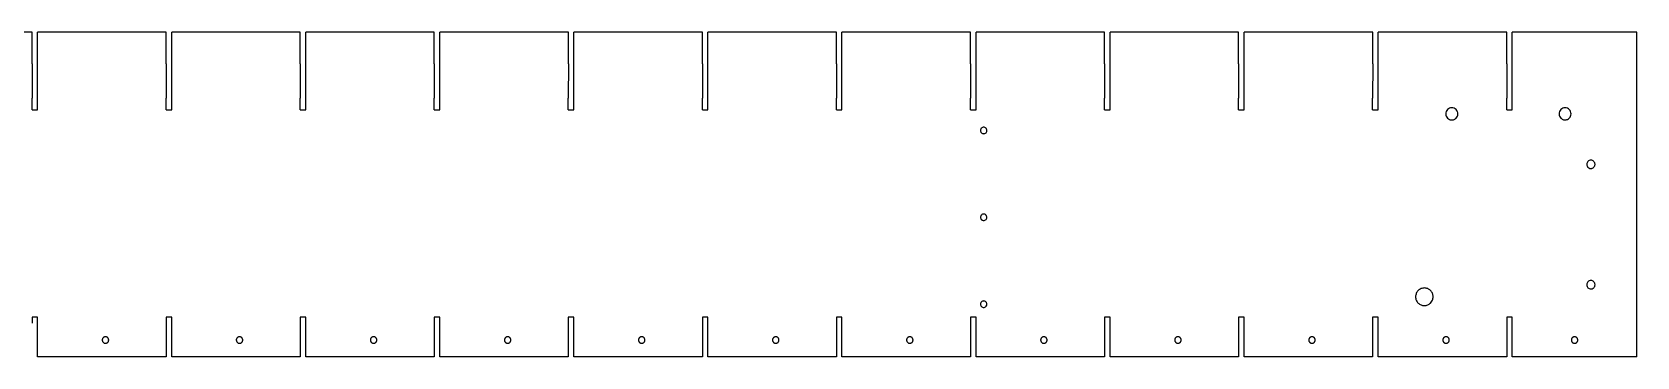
# Model space of a CAD drawing. Header units: millimetres. Extents: x -1730 to 0, y -18 to 157.
# Drawn here: x -867 to 0, y -18 to 157 of the extents above; entities that cross this region are included whole.
import ezdxf

# ---------------------------------------------------------------- set-up
doc = ezdxf.new("R2010")
doc.units = ezdxf.units.MM

msp = doc.modelspace()

# ---------------------------------------------------------------- linework, layer by layer
at = {"color": 7, "linetype": 'Continuous', "lineweight": 25}
for p, q in [((-866.7, 156.88), (-936.13, 156.88)), ((-866.7, 139.68), (-866.7, 156.88)), ((-794.3, 156.88), (-863.73, 156.88)), ((-863.73, 137.64), (-863.73, 156.88)), ((-794.3, 139.68), (-794.3, 156.88)), ((-721.9, 156.88), (-791.33, 156.88)), ((-791.33, 137.64), (-791.33, 156.88)), ((-721.9, 139.68), (-721.9, 156.88)), ((-649.5, 156.88), (-718.93, 156.88)), ((-718.93, 137.64), (-718.93, 156.88)), ((-649.5, 139.68), (-649.5, 156.88)), ((-577.1, 156.88), (-646.53, 156.88)), ((-646.53, 137.64), (-646.53, 156.88)), ((-577.1, 139.68), (-577.1, 156.88)), ((-504.7, 156.88), (-574.13, 156.88)), ((-574.13, 137.64), (-574.13, 156.88)), ((-504.7, 139.68), (-504.7, 156.88)), ((-432.3, 156.88), (-501.73, 156.88)), ((-501.73, 137.64), (-501.73, 156.88)), ((-432.3, 139.68), (-432.3, 156.88)), ((-359.9, 156.88), (-429.33, 156.88)), ((-429.33, 137.64), (-429.33, 156.88)), ((-359.9, 139.68), (-359.9, 156.88)), ((-287.5, 156.88), (-356.93, 156.88)), ((-356.93, 137.64), (-356.93, 156.88)), ((-287.5, 139.68), (-287.5, 156.88)), ((-215.1, 156.88), (-284.53, 156.88)), ((-284.53, 137.64), (-284.53, 156.88)), ((-215.1, 139.68), (-215.1, 156.88)), ((-142.7, 156.88), (-212.13, 156.88)), ((-212.13, 137.64), (-212.13, 156.88)), ((-142.7, 139.68), (-142.7, 156.88)), ((-70.3, 156.88), (-139.73, 156.88)), ((-139.73, 137.64), (-139.73, 156.88)), ((-70.3, 139.68), (-70.3, 156.88)), ((0, 156.88), (-67.33, 156.88)), ((-67.33, 137.64), (-67.33, 156.88)), ((0, -18.44), (0, 156.88)), ((-866.7, 139.68), (-866.71, 121.24)), ((-794.3, 139.68), (-794.31, 121.24)), ((-721.9, 139.68), (-721.91, 121.24)), ((-649.5, 139.68), (-649.51, 121.24)), ((-577.1, 139.68), (-577.11, 121.24)), ((-504.7, 139.68), (-504.71, 121.24)), ((-432.3, 139.68), (-432.31, 121.24)), ((-359.9, 139.68), (-359.91, 121.24)), ((-287.5, 139.68), (-287.51, 121.24)), ((-215.1, 139.68), (-215.11, 121.24)), ((-142.7, 139.68), (-142.71, 121.24)), ((-70.3, 139.68), (-70.31, 121.24)), ((-863.73, 119.2), (-863.73, 137.64)), ((-791.33, 119.2), (-791.33, 137.64)), ((-718.92, 119.2), (-718.93, 137.64)), ((-646.52, 119.2), (-646.53, 137.64)), ((-574.12, 119.2), (-574.13, 137.64)), ((-501.72, 119.2), (-501.73, 137.64)), ((-429.32, 119.2), (-429.33, 137.64)), ((-356.92, 119.2), (-356.93, 137.64)), ((-284.52, 119.2), (-284.53, 137.64)), ((-212.12, 119.2), (-212.13, 137.64)), ((-139.72, 119.2), (-139.73, 137.64)), ((-67.32, 119.2), (-67.33, 137.64)), ((-866.71, 115), (-866.71, 121.24)), ((-866.71, 115), (-863.73, 115)), ((-863.73, 115), (-863.73, 119.2)), ((-794.31, 115), (-794.31, 121.24)), ((-794.31, 115), (-791.33, 115)), ((-791.33, 115), (-791.33, 119.2)), ((-721.91, 115), (-721.91, 121.24)), ((-721.91, 115), (-718.92, 115)), ((-718.92, 115), (-718.92, 119.2)), ((-649.51, 115), (-649.51, 121.24)), ((-649.51, 115), (-646.52, 115)), ((-646.52, 115), (-646.52, 119.2)), ((-577.11, 115), (-577.11, 121.24)), ((-577.11, 115), (-574.12, 115)), ((-574.12, 115), (-574.12, 119.2)), ((-504.71, 115), (-504.71, 121.24)), ((-504.71, 115), (-501.72, 115)), ((-501.72, 115), (-501.72, 119.2)), ((-432.31, 115), (-432.31, 121.24)), ((-432.31, 115), (-429.32, 115)), ((-429.32, 115), (-429.32, 119.2)), ((-359.91, 115), (-359.91, 121.24)), ((-359.91, 115), (-356.92, 115)), ((-356.92, 115), (-356.92, 119.2)), ((-287.51, 115), (-287.51, 121.24)), ((-287.51, 115), (-284.52, 115)), ((-284.52, 115), (-284.52, 119.2)), ((-215.11, 115), (-215.11, 121.24)), ((-215.11, 115), (-212.12, 115)), ((-212.12, 115), (-212.12, 119.2)), ((-142.71, 115), (-142.71, 121.24)), ((-142.71, 115), (-139.72, 115)), ((-139.72, 115), (-139.72, 119.2)), ((-70.31, 115), (-70.31, 121.24)), ((-70.31, 115), (-67.32, 115)), ((-67.32, 115), (-67.32, 119.2)), ((-866.71, 3), (-866.71, -0.24)), ((-863.73, 3), (-866.71, 3)), ((-863.72, -0.24), (-863.73, 3)), ((-794.31, 3), (-794.31, -0.24)), ((-791.33, 3), (-794.31, 3)), ((-791.32, -0.24), (-791.33, 3)), ((-721.91, 3), (-721.91, -0.24)), ((-718.92, 3), (-721.91, 3)), ((-718.92, -0.24), (-718.92, 3)), ((-649.51, 3), (-649.51, -0.24)), ((-646.52, 3), (-649.51, 3)), ((-646.52, -0.24), (-646.52, 3)), ((-577.11, 3), (-577.11, -0.24)), ((-574.12, 3), (-577.11, 3)), ((-574.12, -0.24), (-574.12, 3)), ((-504.71, 3), (-504.71, -0.24)), ((-501.72, 3), (-504.71, 3)), ((-501.72, -0.24), (-501.72, 3)), ((-432.31, 3), (-432.31, -0.24)), ((-429.32, 3), (-432.31, 3)), ((-429.32, -0.24), (-429.32, 3)), ((-359.91, 3), (-359.91, -0.24)), ((-356.92, 3), (-359.91, 3)), ((-356.92, -0.24), (-356.92, 3)), ((-287.51, 3), (-287.51, -0.24)), ((-284.52, 3), (-287.51, 3)), ((-284.52, -0.24), (-284.52, 3)), ((-215.11, 3), (-215.11, -0.24)), ((-212.12, 3), (-215.11, 3)), ((-212.12, -0.24), (-212.12, 3)), ((-142.71, 3), (-142.71, -0.24)), ((-139.72, 3), (-142.71, 3)), ((-139.72, -0.24), (-139.72, 3)), ((-70.31, 3), (-70.31, -0.24)), ((-67.32, 3), (-70.31, 3)), ((-67.32, -0.24), (-67.32, 3)), ((-794.32, -18.44), (-863.72, -18.44)), ((-721.92, -18.44), (-791.32, -18.44)), ((-649.52, -18.44), (-718.92, -18.44)), ((-577.12, -18.44), (-646.52, -18.44)), ((-504.72, -18.44), (-574.12, -18.44)), ((-432.32, -18.44), (-501.72, -18.44)), ((-359.92, -18.44), (-429.32, -18.44)), ((-287.52, -18.44), (-356.92, -18.44)), ((-215.12, -18.44), (-284.52, -18.44)), ((-142.72, -18.44), (-212.12, -18.44)), ((-70.32, -18.44), (-139.72, -18.44)), ((0, -18.44), (-67.32, -18.44))]:
    msp.add_line(p, q, dxfattribs=at)
for points, knots in [([(-98, 110.17), (-98.44, 109.83), (-98.98, 109.6), (-100.09, 109.45), (-100.68, 109.53), (-101.58, 109.9), (-101.95, 110.15), (-102.54, 110.74), (-102.79, 111.11), (-103.11, 111.88), (-103.2, 112.32), (-103.2, 113.16), (-103.12, 113.6), (-102.8, 114.38), (-102.55, 114.74), (-101.96, 115.34), (-101.6, 115.59), (-100.82, 115.91), (-100.39, 116), (-99.55, 116), (-99.12, 115.92), (-98.35, 115.6), (-97.98, 115.35), (-97.39, 114.76), (-97.14, 114.39), (-96.82, 113.61), (-96.73, 113.18), (-96.73, 112.34), (-96.81, 111.91), (-97.13, 111.13), (-97.38, 110.76), (-97.77, 110.36), (-97.89, 110.26), (-98, 110.17)], [0, 0, 0, 0, 0.082254, 0.082794, 0.164515, 0.165594, 0.22694, 0.228025, 0.28953, 0.290613, 0.35227, 0.353348, 0.415146, 0.416218, 0.477711, 0.478781, 0.540173, 0.541248, 0.602595, 0.603681, 0.664993, 0.666089, 0.727439, 0.728541, 0.789998, 0.791099, 0.852658, 0.853753, 0.915348, 0.916436, 0.977998, 0.979085, 1, 1, 1, 1]), ([(-37.87, 109.63), (-38.42, 109.47), (-39.02, 109.46), (-40.14, 109.74), (-40.67, 110.04), (-41.37, 110.75), (-41.61, 111.11), (-41.94, 111.89), (-42.02, 112.32), (-42.02, 113.17), (-41.94, 113.6), (-41.62, 114.38), (-41.38, 114.75), (-40.78, 115.35), (-40.42, 115.59), (-39.64, 115.91), (-39.21, 116), (-38.37, 116), (-37.94, 115.92), (-37.16, 115.59), (-36.8, 115.35), (-36.21, 114.75), (-35.97, 114.39), (-35.64, 113.61), (-35.56, 113.18), (-35.56, 112.33), (-35.64, 111.9), (-35.96, 111.12), (-36.2, 110.75), (-36.8, 110.15), (-37.16, 109.91), (-37.66, 109.7), (-37.76, 109.67), (-37.87, 109.63)], [0, 0, 0, 0, 0.084442, 0.084703, 0.169113, 0.169626, 0.231712, 0.232223, 0.294463, 0.294967, 0.357349, 0.357846, 0.419924, 0.420419, 0.482396, 0.482895, 0.544828, 0.545336, 0.607235, 0.607753, 0.669691, 0.670213, 0.73226, 0.73278, 0.79493, 0.795442, 0.85763, 0.858135, 0.92029, 0.920794, 0.982801, 0.983308, 1, 1, 1, 1]), ([(-351.15, 103.23), (-351.23, 103), (-351.36, 102.78), (-351.7, 102.42), (-351.9, 102.28), (-352.34, 102.1), (-352.57, 102.05), (-353.02, 102.05), (-353.25, 102.1), (-353.67, 102.27), (-353.87, 102.4), (-354.19, 102.73), (-354.32, 102.92), (-354.49, 103.34), (-354.53, 103.57), (-354.53, 104.03), (-354.49, 104.26), (-354.32, 104.68), (-354.19, 104.88), (-353.86, 105.2), (-353.67, 105.33), (-353.25, 105.5), (-353.02, 105.55), (-352.57, 105.55), (-352.34, 105.5), (-351.92, 105.33), (-351.72, 105.2), (-351.4, 104.88), (-351.27, 104.68), (-351.1, 104.26), (-351.05, 104.03), (-351.05, 103.61), (-351.09, 103.41), (-351.15, 103.23)], [0, 0, 0, 0, 0.067265, 0.067292, 0.134386, 0.134447, 0.196769, 0.196838, 0.259127, 0.259204, 0.321533, 0.321614, 0.384053, 0.38413, 0.446673, 0.446743, 0.509324, 0.509385, 0.571936, 0.571993, 0.634397, 0.634458, 0.69671, 0.696779, 0.758998, 0.759075, 0.821384, 0.821465, 0.883934, 0.884012, 0.946635, 0.946705, 1, 1, 1, 1]), ([(-24.34, 83.31), (-24.71, 83.22), (-25.1, 83.23), (-25.84, 83.44), (-26.18, 83.64), (-26.65, 84.11), (-26.82, 84.36), (-27.04, 84.91), (-27.1, 85.2), (-27.1, 85.79), (-27.04, 86.09), (-26.82, 86.63), (-26.65, 86.88), (-26.24, 87.3), (-25.99, 87.47), (-25.45, 87.69), (-25.16, 87.75), (-24.57, 87.75), (-24.28, 87.69), (-23.74, 87.47), (-23.49, 87.3), (-23.08, 86.88), (-22.91, 86.63), (-22.69, 86.09), (-22.63, 85.8), (-22.63, 85.21), (-22.69, 84.91), (-22.91, 84.37), (-23.07, 84.12), (-23.49, 83.7), (-23.74, 83.53), (-24.12, 83.38), (-24.23, 83.34), (-24.34, 83.31)], [0, 0, 0, 0, 0.080407, 0.080652, 0.161042, 0.161527, 0.223625, 0.224107, 0.286359, 0.286833, 0.349229, 0.349696, 0.411787, 0.412252, 0.474242, 0.474711, 0.536658, 0.537136, 0.599048, 0.599535, 0.661487, 0.661978, 0.72404, 0.724528, 0.786693, 0.787174, 0.849376, 0.84985, 0.91202, 0.912492, 0.974514, 0.97499, 1, 1, 1, 1]), ([(-351.09, 56.53), (-351.15, 56.26), (-351.28, 56), (-351.64, 55.56), (-351.87, 55.39), (-352.34, 55.2), (-352.57, 55.15), (-353.02, 55.15), (-353.25, 55.2), (-353.67, 55.37), (-353.87, 55.5), (-354.19, 55.83), (-354.32, 56.02), (-354.49, 56.44), (-354.53, 56.67), (-354.53, 57.13), (-354.49, 57.36), (-354.32, 57.78), (-354.19, 57.98), (-353.86, 58.3), (-353.67, 58.43), (-353.25, 58.6), (-353.02, 58.65), (-352.57, 58.65), (-352.34, 58.6), (-351.92, 58.43), (-351.72, 58.3), (-351.4, 57.98), (-351.27, 57.78), (-351.1, 57.36), (-351.05, 57.13), (-351.05, 56.78), (-351.07, 56.65), (-351.09, 56.53)], [0, 0, 0, 0, 0.076884, 0.076897, 0.153606, 0.153641, 0.216008, 0.216051, 0.278385, 0.278437, 0.340809, 0.340865, 0.403349, 0.403401, 0.465988, 0.466032, 0.528658, 0.528694, 0.591288, 0.591321, 0.653768, 0.653804, 0.7161, 0.716144, 0.778407, 0.778459, 0.840812, 0.840868, 0.903381, 0.903433, 0.966101, 0.966146, 1, 1, 1, 1]), ([(-110.24, 12.7), (-110.46, 11.93), (-110.88, 11.21), (-111.66, 10.42), (-111.9, 10.22), (-112.42, 9.88), (-112.69, 9.73), (-113.26, 9.49), (-113.56, 9.4), (-114.17, 9.28), (-114.48, 9.25), (-115.09, 9.25), (-115.4, 9.28), (-116.01, 9.4), (-116.31, 9.49), (-116.88, 9.73), (-117.15, 9.88), (-117.67, 10.22), (-117.91, 10.42), (-118.34, 10.86), (-118.54, 11.1), (-118.88, 11.62), (-119.03, 11.9), (-119.27, 12.47), (-119.36, 12.77), (-119.48, 13.38), (-119.51, 13.69), (-119.51, 14.31), (-119.48, 14.63), (-119.35, 15.24), (-119.26, 15.54), (-119.03, 16.11), (-118.88, 16.39), (-118.54, 16.9), (-118.34, 17.14), (-117.9, 17.58), (-117.66, 17.78), (-117.14, 18.13), (-116.87, 18.27), (-116.3, 18.51), (-116, 18.6), (-115.4, 18.72), (-115.09, 18.75), (-114.47, 18.75), (-114.16, 18.72), (-113.55, 18.6), (-113.25, 18.51), (-112.68, 18.27), (-112.41, 18.12), (-111.9, 17.77), (-111.66, 17.58), (-111.22, 17.14), (-111.02, 16.89), (-110.68, 16.38), (-110.53, 16.1), (-110.3, 15.53), (-110.21, 15.23), (-110.09, 14.62), (-110.06, 14.31), (-110.06, 13.69), (-110.09, 13.37), (-110.17, 12.94), (-110.2, 12.82), (-110.24, 12.7)], [0, 0, 0, 0, 0.08035, 0.080434, 0.111567, 0.11165, 0.142859, 0.142939, 0.173958, 0.174035, 0.205225, 0.205298, 0.236343, 0.236412, 0.267567, 0.267632, 0.298823, 0.298885, 0.33, 0.330061, 0.361369, 0.361432, 0.392588, 0.392653, 0.423992, 0.424061, 0.455321, 0.455395, 0.486848, 0.486925, 0.518192, 0.518274, 0.549558, 0.549642, 0.580755, 0.58084, 0.612093, 0.612177, 0.643225, 0.643307, 0.674476, 0.674554, 0.705663, 0.705737, 0.736802, 0.736872, 0.768075, 0.768141, 0.799197, 0.799261, 0.830528, 0.830591, 0.861755, 0.861819, 0.893086, 0.893153, 0.924468, 0.924539, 0.955738, 0.955813, 0.987175, 0.987254, 1, 1, 1, 1]), ([(-23.66, 18.6), (-23.96, 18.41), (-24.31, 18.29), (-25.02, 18.23), (-25.39, 18.28), (-25.99, 18.53), (-26.24, 18.7), (-26.65, 19.11), (-26.82, 19.37), (-27.04, 19.91), (-27.1, 20.2), (-27.1, 20.79), (-27.04, 21.09), (-26.82, 21.63), (-26.65, 21.88), (-26.24, 22.3), (-25.99, 22.47), (-25.45, 22.69), (-25.16, 22.75), (-24.57, 22.75), (-24.28, 22.69), (-23.74, 22.47), (-23.49, 22.3), (-23.08, 21.88), (-22.91, 21.63), (-22.69, 21.09), (-22.63, 20.8), (-22.63, 20.21), (-22.68, 19.91), (-22.91, 19.37), (-23.08, 19.12), (-23.4, 18.79), (-23.52, 18.69), (-23.66, 18.6)], [0, 0, 0, 0, 0.075915, 0.07612, 0.151827, 0.15224, 0.21423, 0.214647, 0.276797, 0.277212, 0.339516, 0.339922, 0.40237, 0.402769, 0.464913, 0.465309, 0.527353, 0.527753, 0.589753, 0.590162, 0.652128, 0.652546, 0.714552, 0.714973, 0.777089, 0.777508, 0.839727, 0.840138, 0.902395, 0.902798, 0.965023, 0.965424, 1, 1, 1, 1]), ([(-351.06, 9.86), (-351.09, 9.54), (-351.2, 9.23), (-351.58, 8.71), (-351.84, 8.5), (-352.34, 8.29), (-352.57, 8.25), (-353.02, 8.25), (-353.25, 8.3), (-353.67, 8.47), (-353.87, 8.6), (-354.19, 8.93), (-354.32, 9.12), (-354.49, 9.54), (-354.53, 9.77), (-354.53, 10.23), (-354.49, 10.46), (-354.32, 10.88), (-354.19, 11.08), (-353.86, 11.4), (-353.67, 11.53), (-353.25, 11.7), (-353.02, 11.75), (-352.57, 11.75), (-352.34, 11.7), (-351.92, 11.53), (-351.72, 11.4), (-351.4, 11.08), (-351.27, 10.88), (-351.1, 10.46), (-351.05, 10.23), (-351.05, 9.95), (-351.06, 9.9), (-351.06, 9.86)], [0, 0, 0, 0, 0.087005, 0.087007, 0.173741, 0.173749, 0.236182, 0.236198, 0.298598, 0.298623, 0.361061, 0.36109, 0.423639, 0.423664, 0.486318, 0.486335, 0.549027, 0.549035, 0.611696, 0.611701, 0.674215, 0.674224, 0.736585, 0.736602, 0.798931, 0.798957, 0.861375, 0.861404, 0.923983, 0.924008, 0.986742, 0.98676, 1, 1, 1, 1]), ([(-825.34, -9.36), (-825.34, -9.39), (-825.34, -9.5), (-825.36, -9.68), (-825.42, -9.91), (-825.52, -10.13), (-825.64, -10.33), (-825.78, -10.52), (-825.95, -10.69), (-826.14, -10.83), (-826.35, -10.94), (-826.57, -11.02), (-826.81, -11.08), (-827.04, -11.1), (-827.28, -11.09), (-827.51, -11.04), (-827.74, -10.97), (-827.95, -10.87), (-828.15, -10.74), (-828.32, -10.58), (-828.48, -10.4), (-828.61, -10.2), (-828.71, -9.99), (-828.78, -9.76), (-828.82, -9.53), (-828.83, -9.33), (-828.82, -9.14), (-828.79, -8.95), (-828.72, -8.72), (-828.62, -8.5), (-828.49, -8.3), (-828.34, -8.12), (-828.17, -7.96), (-827.97, -7.83), (-827.76, -7.72), (-827.53, -7.65), (-827.3, -7.6), (-827.07, -7.59), (-826.83, -7.6), (-826.6, -7.65), (-826.38, -7.73), (-826.17, -7.84), (-825.97, -7.98), (-825.8, -8.14), (-825.65, -8.33), (-825.53, -8.53), (-825.43, -8.75), (-825.37, -8.98), (-825.34, -9.18), (-825.33, -9.31), (-825.34, -9.36)], [0, 0, 0, 0, 0.007773, 0.029326, 0.050876, 0.072422, 0.093962, 0.115497, 0.137025, 0.158548, 0.180066, 0.201579, 0.22309, 0.244598, 0.266107, 0.287616, 0.309129, 0.330645, 0.352166, 0.373692, 0.395225, 0.416764, 0.438308, 0.459857, 0.481409, 0.502962, 0.512795, 0.534347, 0.555896, 0.577439, 0.598975, 0.620502, 0.642021, 0.663531, 0.685032, 0.706526, 0.728016, 0.749503, 0.770991, 0.792481, 0.813976, 0.835478, 0.856989, 0.878508, 0.900037, 0.921574, 0.943118, 0.964667, 0.986219, 1, 1, 1, 1]), ([(-752.94, -9.36), (-752.94, -9.39), (-752.94, -9.5), (-752.96, -9.68), (-753.02, -9.91), (-753.12, -10.13), (-753.24, -10.33), (-753.38, -10.52), (-753.55, -10.69), (-753.74, -10.83), (-753.95, -10.94), (-754.17, -11.02), (-754.41, -11.08), (-754.64, -11.1), (-754.88, -11.09), (-755.11, -11.04), (-755.34, -10.97), (-755.55, -10.87), (-755.75, -10.74), (-755.92, -10.58), (-756.08, -10.4), (-756.21, -10.2), (-756.31, -9.99), (-756.38, -9.76), (-756.42, -9.53), (-756.43, -9.33), (-756.42, -9.14), (-756.39, -8.95), (-756.32, -8.72), (-756.22, -8.5), (-756.09, -8.3), (-755.94, -8.12), (-755.77, -7.96), (-755.57, -7.83), (-755.36, -7.72), (-755.13, -7.65), (-754.9, -7.6), (-754.67, -7.59), (-754.43, -7.6), (-754.2, -7.65), (-753.98, -7.73), (-753.77, -7.84), (-753.57, -7.98), (-753.4, -8.14), (-753.25, -8.33), (-753.13, -8.53), (-753.03, -8.75), (-752.97, -8.98), (-752.94, -9.18), (-752.93, -9.31), (-752.94, -9.36)], [0, 0, 0, 0, 0.007604, 0.029157, 0.050707, 0.072253, 0.093793, 0.115328, 0.136857, 0.158379, 0.179897, 0.201411, 0.222921, 0.24443, 0.265938, 0.287448, 0.30896, 0.330476, 0.351997, 0.373524, 0.395056, 0.416595, 0.438139, 0.459688, 0.48124, 0.502794, 0.512626, 0.534178, 0.555727, 0.57727, 0.598806, 0.620334, 0.641852, 0.663362, 0.684863, 0.706358, 0.727847, 0.749334, 0.770822, 0.792312, 0.813807, 0.835309, 0.85682, 0.87834, 0.899868, 0.921405, 0.942949, 0.964498, 0.986051, 1, 1, 1, 1]), ([(-680.54, -9.37), (-680.54, -9.39), (-680.54, -9.5), (-680.56, -9.68), (-680.62, -9.91), (-680.72, -10.13), (-680.84, -10.33), (-680.98, -10.52), (-681.15, -10.69), (-681.34, -10.83), (-681.55, -10.94), (-681.77, -11.02), (-682.01, -11.08), (-682.24, -11.1), (-682.48, -11.09), (-682.71, -11.04), (-682.94, -10.97), (-683.15, -10.87), (-683.35, -10.74), (-683.52, -10.58), (-683.68, -10.4), (-683.81, -10.2), (-683.91, -9.99), (-683.98, -9.76), (-684.02, -9.53), (-684.03, -9.33), (-684.02, -9.14), (-683.99, -8.95), (-683.92, -8.72), (-683.82, -8.5), (-683.69, -8.3), (-683.54, -8.12), (-683.37, -7.96), (-683.17, -7.83), (-682.96, -7.72), (-682.73, -7.65), (-682.5, -7.6), (-682.27, -7.59), (-682.03, -7.6), (-681.8, -7.65), (-681.58, -7.73), (-681.37, -7.84), (-681.17, -7.98), (-681, -8.14), (-680.85, -8.33), (-680.73, -8.53), (-680.63, -8.75), (-680.57, -8.98), (-680.54, -9.18), (-680.53, -9.31), (-680.54, -9.37)], [0, 0, 0, 0, 0.0074, 0.028952, 0.050502, 0.072048, 0.093589, 0.115124, 0.136652, 0.158175, 0.179693, 0.201206, 0.222716, 0.244225, 0.265734, 0.287243, 0.308756, 0.330272, 0.351793, 0.373319, 0.394852, 0.416391, 0.437935, 0.459484, 0.481036, 0.502589, 0.512422, 0.533974, 0.555523, 0.577066, 0.598602, 0.620129, 0.641648, 0.663157, 0.684659, 0.706153, 0.727643, 0.74913, 0.770617, 0.792107, 0.813603, 0.835105, 0.856615, 0.878135, 0.899664, 0.921201, 0.942744, 0.964294, 0.985846, 1, 1, 1, 1]), ([(-608.14, -9.37), (-608.14, -9.39), (-608.14, -9.5), (-608.16, -9.68), (-608.22, -9.91), (-608.32, -10.13), (-608.44, -10.33), (-608.58, -10.52), (-608.75, -10.69), (-608.94, -10.83), (-609.15, -10.94), (-609.37, -11.02), (-609.61, -11.08), (-609.84, -11.1), (-610.08, -11.09), (-610.31, -11.04), (-610.54, -10.97), (-610.75, -10.87), (-610.95, -10.74), (-611.12, -10.58), (-611.28, -10.4), (-611.41, -10.2), (-611.51, -9.99), (-611.58, -9.76), (-611.62, -9.53), (-611.63, -9.33), (-611.62, -9.14), (-611.59, -8.95), (-611.52, -8.72), (-611.42, -8.5), (-611.29, -8.3), (-611.14, -8.12), (-610.96, -7.96), (-610.77, -7.83), (-610.56, -7.72), (-610.33, -7.65), (-610.1, -7.6), (-609.87, -7.59), (-609.63, -7.6), (-609.4, -7.65), (-609.18, -7.73), (-608.97, -7.84), (-608.77, -7.98), (-608.6, -8.14), (-608.45, -8.33), (-608.33, -8.53), (-608.23, -8.75), (-608.17, -8.98), (-608.14, -9.18), (-608.13, -9.32), (-608.14, -9.37)], [0, 0, 0, 0, 0.007147, 0.028699, 0.050249, 0.071795, 0.093336, 0.114871, 0.136399, 0.157922, 0.17944, 0.200953, 0.222463, 0.243972, 0.265481, 0.28699, 0.308503, 0.330019, 0.35154, 0.373066, 0.394599, 0.416138, 0.437682, 0.45923, 0.480782, 0.502336, 0.512169, 0.533721, 0.55527, 0.576813, 0.598349, 0.619876, 0.641395, 0.662904, 0.684406, 0.7059, 0.72739, 0.748877, 0.770364, 0.791854, 0.81335, 0.834852, 0.856362, 0.877882, 0.899411, 0.920947, 0.942491, 0.964041, 0.985593, 1, 1, 1, 1]), ([(-535.74, -9.37), (-535.74, -9.4), (-535.74, -9.5), (-535.76, -9.68), (-535.82, -9.91), (-535.92, -10.13), (-536.04, -10.33), (-536.18, -10.52), (-536.35, -10.69), (-536.54, -10.83), (-536.75, -10.94), (-536.97, -11.02), (-537.21, -11.08), (-537.44, -11.1), (-537.68, -11.09), (-537.91, -11.04), (-538.14, -10.97), (-538.35, -10.87), (-538.55, -10.74), (-538.72, -10.58), (-538.88, -10.4), (-539.01, -10.2), (-539.11, -9.99), (-539.18, -9.76), (-539.22, -9.53), (-539.23, -9.33), (-539.22, -9.14), (-539.19, -8.95), (-539.12, -8.72), (-539.02, -8.5), (-538.89, -8.3), (-538.74, -8.12), (-538.56, -7.96), (-538.37, -7.83), (-538.16, -7.72), (-537.93, -7.65), (-537.7, -7.6), (-537.47, -7.59), (-537.23, -7.6), (-537, -7.65), (-536.78, -7.73), (-536.57, -7.84), (-536.37, -7.98), (-536.2, -8.14), (-536.05, -8.33), (-535.93, -8.53), (-535.83, -8.75), (-535.77, -8.98), (-535.74, -9.19), (-535.73, -9.32), (-535.74, -9.37)], [0, 0, 0, 0, 0.006825, 0.028378, 0.049928, 0.071474, 0.093015, 0.114549, 0.136078, 0.157601, 0.179118, 0.200632, 0.222142, 0.243651, 0.265159, 0.286669, 0.308181, 0.329697, 0.351218, 0.372745, 0.394278, 0.415816, 0.437361, 0.458909, 0.480461, 0.502015, 0.511848, 0.5334, 0.554948, 0.576492, 0.598028, 0.619555, 0.641074, 0.662583, 0.684084, 0.705579, 0.727069, 0.748556, 0.770043, 0.791533, 0.813028, 0.834531, 0.856041, 0.877561, 0.899089, 0.920626, 0.94217, 0.963719, 0.985272, 1, 1, 1, 1]), ([(-463.34, -9.38), (-463.34, -9.4), (-463.34, -9.5), (-463.36, -9.68), (-463.42, -9.91), (-463.52, -10.13), (-463.64, -10.33), (-463.78, -10.52), (-463.95, -10.69), (-464.14, -10.83), (-464.35, -10.94), (-464.57, -11.02), (-464.8, -11.08), (-465.04, -11.1), (-465.28, -11.09), (-465.51, -11.04), (-465.74, -10.97), (-465.95, -10.87), (-466.15, -10.74), (-466.32, -10.58), (-466.48, -10.4), (-466.61, -10.2), (-466.71, -9.99), (-466.78, -9.76), (-466.82, -9.53), (-466.83, -9.33), (-466.82, -9.14), (-466.79, -8.95), (-466.72, -8.72), (-466.62, -8.5), (-466.49, -8.3), (-466.34, -8.12), (-466.16, -7.96), (-465.97, -7.83), (-465.76, -7.72), (-465.53, -7.65), (-465.3, -7.6), (-465.07, -7.59), (-464.83, -7.6), (-464.6, -7.65), (-464.38, -7.73), (-464.17, -7.84), (-463.97, -7.98), (-463.8, -8.14), (-463.65, -8.33), (-463.53, -8.53), (-463.43, -8.75), (-463.37, -8.98), (-463.34, -9.19), (-463.33, -9.32), (-463.34, -9.38)], [0, 0, 0, 0, 0.006404, 0.027957, 0.049507, 0.071053, 0.092594, 0.114128, 0.135657, 0.15718, 0.178697, 0.200211, 0.221721, 0.24323, 0.264738, 0.286248, 0.30776, 0.329276, 0.350797, 0.372324, 0.393857, 0.415395, 0.436939, 0.458488, 0.48004, 0.501594, 0.511427, 0.532979, 0.554527, 0.57607, 0.597606, 0.619134, 0.640652, 0.662162, 0.683663, 0.705158, 0.726647, 0.748135, 0.769622, 0.791112, 0.812607, 0.83411, 0.85562, 0.87714, 0.898668, 0.920205, 0.941749, 0.963298, 0.984851, 1, 1, 1, 1]), ([(-390.94, -9.38), (-390.94, -9.4), (-390.94, -9.5), (-390.96, -9.68), (-391.02, -9.91), (-391.12, -10.13), (-391.24, -10.33), (-391.38, -10.52), (-391.55, -10.69), (-391.74, -10.83), (-391.95, -10.94), (-392.17, -11.02), (-392.4, -11.08), (-392.64, -11.1), (-392.88, -11.09), (-393.11, -11.04), (-393.34, -10.97), (-393.55, -10.87), (-393.75, -10.74), (-393.92, -10.58), (-394.08, -10.4), (-394.21, -10.2), (-394.31, -9.99), (-394.38, -9.76), (-394.42, -9.53), (-394.43, -9.33), (-394.42, -9.14), (-394.39, -8.95), (-394.32, -8.72), (-394.22, -8.5), (-394.09, -8.3), (-393.94, -8.12), (-393.76, -7.96), (-393.57, -7.83), (-393.36, -7.72), (-393.13, -7.65), (-392.9, -7.6), (-392.67, -7.59), (-392.43, -7.6), (-392.2, -7.65), (-391.98, -7.73), (-391.77, -7.84), (-391.57, -7.98), (-391.4, -8.14), (-391.25, -8.33), (-391.13, -8.53), (-391.03, -8.75), (-390.97, -8.98), (-390.94, -9.19), (-390.93, -9.33), (-390.94, -9.38)], [0, 0, 0, 0, 0.005828, 0.027381, 0.048931, 0.070477, 0.092017, 0.113552, 0.135081, 0.156603, 0.178121, 0.199635, 0.221145, 0.242654, 0.264162, 0.285672, 0.307184, 0.3287, 0.350221, 0.371748, 0.39328, 0.414819, 0.436363, 0.457912, 0.479464, 0.501017, 0.51085, 0.532402, 0.553951, 0.575494, 0.59703, 0.618558, 0.640076, 0.661586, 0.683087, 0.704582, 0.726071, 0.747558, 0.769046, 0.790536, 0.812031, 0.833533, 0.855044, 0.876563, 0.898092, 0.919629, 0.941173, 0.962722, 0.984274, 1, 1, 1, 1]), ([(-318.54, -9.39), (-318.54, -9.41), (-318.54, -9.51), (-318.56, -9.68), (-318.62, -9.91), (-318.72, -10.13), (-318.84, -10.33), (-318.98, -10.52), (-319.15, -10.69), (-319.34, -10.83), (-319.55, -10.94), (-319.77, -11.02), (-320, -11.08), (-320.24, -11.1), (-320.48, -11.09), (-320.71, -11.04), (-320.94, -10.97), (-321.15, -10.87), (-321.35, -10.74), (-321.52, -10.58), (-321.68, -10.4), (-321.81, -10.2), (-321.91, -9.99), (-321.98, -9.76), (-322.02, -9.53), (-322.03, -9.33), (-322.02, -9.14), (-321.99, -8.95), (-321.92, -8.72), (-321.82, -8.5), (-321.69, -8.3), (-321.54, -8.12), (-321.36, -7.96), (-321.17, -7.83), (-320.96, -7.72), (-320.73, -7.65), (-320.5, -7.6), (-320.27, -7.59), (-320.03, -7.6), (-319.8, -7.65), (-319.58, -7.73), (-319.37, -7.84), (-319.17, -7.98), (-319, -8.14), (-318.85, -8.33), (-318.73, -8.53), (-318.63, -8.75), (-318.57, -8.98), (-318.54, -9.19), (-318.53, -9.33), (-318.54, -9.39)], [0, 0, 0, 0, 0.004992, 0.026544, 0.048094, 0.06964, 0.091181, 0.112716, 0.134244, 0.155767, 0.177285, 0.198798, 0.220308, 0.241817, 0.263326, 0.284835, 0.306348, 0.327864, 0.349385, 0.370911, 0.392444, 0.413983, 0.435527, 0.457075, 0.478627, 0.500181, 0.510014, 0.531566, 0.553115, 0.574658, 0.596194, 0.617721, 0.63924, 0.660749, 0.682251, 0.703745, 0.725235, 0.746722, 0.768209, 0.789699, 0.811195, 0.832697, 0.854207, 0.875727, 0.897256, 0.918792, 0.940336, 0.961886, 0.983438, 1, 1, 1, 1]), ([(-246.14, -9.41), (-246.14, -9.42), (-246.14, -9.51), (-246.16, -9.68), (-246.22, -9.91), (-246.32, -10.13), (-246.44, -10.33), (-246.58, -10.52), (-246.75, -10.69), (-246.94, -10.83), (-247.15, -10.94), (-247.37, -11.02), (-247.6, -11.08), (-247.84, -11.1), (-248.08, -11.09), (-248.31, -11.04), (-248.54, -10.97), (-248.75, -10.87), (-248.95, -10.74), (-249.12, -10.58), (-249.28, -10.4), (-249.41, -10.2), (-249.51, -9.99), (-249.58, -9.76), (-249.62, -9.53), (-249.63, -9.33), (-249.62, -9.14), (-249.59, -8.95), (-249.52, -8.72), (-249.42, -8.5), (-249.29, -8.3), (-249.14, -8.12), (-248.96, -7.96), (-248.77, -7.83), (-248.56, -7.72), (-248.33, -7.65), (-248.1, -7.6), (-247.87, -7.59), (-247.63, -7.6), (-247.4, -7.65), (-247.18, -7.73), (-246.97, -7.84), (-246.77, -7.98), (-246.6, -8.14), (-246.45, -8.33), (-246.33, -8.53), (-246.23, -8.75), (-246.17, -8.98), (-246.14, -9.2), (-246.13, -9.34), (-246.14, -9.41)], [0, 0, 0, 0, 0.003667, 0.02522, 0.04677, 0.068316, 0.089857, 0.111391, 0.13292, 0.154443, 0.17596, 0.197474, 0.218984, 0.240493, 0.262001, 0.283511, 0.305023, 0.326539, 0.34806, 0.369587, 0.39112, 0.412658, 0.434202, 0.455751, 0.477303, 0.498857, 0.50869, 0.530242, 0.55179, 0.573334, 0.59487, 0.616397, 0.637916, 0.659425, 0.680926, 0.702421, 0.723911, 0.745398, 0.766885, 0.788375, 0.80987, 0.831373, 0.852883, 0.874403, 0.895931, 0.917468, 0.939012, 0.960561, 0.982114, 1, 1, 1, 1]), ([(-173.74, -9.43), (-173.74, -9.44), (-173.74, -9.52), (-173.76, -9.68), (-173.82, -9.91), (-173.92, -10.13), (-174.04, -10.33), (-174.18, -10.52), (-174.35, -10.69), (-174.54, -10.83), (-174.75, -10.94), (-174.97, -11.02), (-175.2, -11.08), (-175.44, -11.1), (-175.68, -11.09), (-175.91, -11.04), (-176.13, -10.97), (-176.35, -10.87), (-176.55, -10.74), (-176.72, -10.58), (-176.88, -10.4), (-177.01, -10.2), (-177.11, -9.99), (-177.18, -9.76), (-177.22, -9.53), (-177.23, -9.33), (-177.22, -9.14), (-177.19, -8.95), (-177.12, -8.72), (-177.02, -8.5), (-176.89, -8.3), (-176.74, -8.12), (-176.56, -7.96), (-176.37, -7.83), (-176.16, -7.72), (-175.93, -7.65), (-175.7, -7.6), (-175.47, -7.59), (-175.23, -7.6), (-175, -7.65), (-174.78, -7.73), (-174.57, -7.84), (-174.37, -7.98), (-174.2, -8.14), (-174.05, -8.33), (-173.93, -8.53), (-173.83, -8.75), (-173.77, -8.98), (-173.74, -9.21), (-173.73, -9.36), (-173.74, -9.43)], [0, 0, 0, 0, 0.001254, 0.022807, 0.044357, 0.065903, 0.087443, 0.108978, 0.130507, 0.152029, 0.173547, 0.195061, 0.216571, 0.23808, 0.259588, 0.281098, 0.30261, 0.324126, 0.345647, 0.367174, 0.388706, 0.410245, 0.431789, 0.453338, 0.47489, 0.496444, 0.506276, 0.527828, 0.549377, 0.57092, 0.592456, 0.613984, 0.635502, 0.657012, 0.678513, 0.700008, 0.721497, 0.742984, 0.764472, 0.785962, 0.807457, 0.828959, 0.85047, 0.871989, 0.893518, 0.915055, 0.936599, 0.958148, 0.979701, 1, 1, 1, 1]), ([(-101.34, -9.5), (-101.35, -9.56), (-101.37, -9.7), (-101.42, -9.91), (-101.52, -10.13), (-101.64, -10.33), (-101.78, -10.52), (-101.95, -10.69), (-102.14, -10.83), (-102.35, -10.94), (-102.57, -11.02), (-102.8, -11.08), (-103.04, -11.1), (-103.28, -11.09), (-103.51, -11.04), (-103.73, -10.97), (-103.95, -10.87), (-104.15, -10.74), (-104.32, -10.58), (-104.48, -10.4), (-104.61, -10.2), (-104.71, -9.99), (-104.78, -9.76), (-104.82, -9.53), (-104.83, -9.33), (-104.82, -9.14), (-104.79, -8.95), (-104.72, -8.72), (-104.62, -8.5), (-104.49, -8.3), (-104.34, -8.12), (-104.16, -7.96), (-103.97, -7.83), (-103.76, -7.72), (-103.53, -7.65), (-103.3, -7.6), (-103.07, -7.59), (-102.83, -7.6), (-102.6, -7.65), (-102.38, -7.73), (-102.17, -7.84), (-101.97, -7.98), (-101.8, -8.14), (-101.65, -8.33), (-101.53, -8.53), (-101.43, -8.75), (-101.37, -8.98), (-101.33, -9.21), (-101.33, -9.38), (-101.34, -9.48), (-101.34, -9.5)], [0, 0, 0, 0, 0.017023, 0.038573, 0.060119, 0.081659, 0.103194, 0.124723, 0.146245, 0.167763, 0.189277, 0.210787, 0.232296, 0.253804, 0.275314, 0.296826, 0.318342, 0.339863, 0.36139, 0.382922, 0.404461, 0.426005, 0.447554, 0.469106, 0.49066, 0.500492, 0.522044, 0.543593, 0.565136, 0.586672, 0.6082, 0.629718, 0.651228, 0.672729, 0.694224, 0.715713, 0.7372, 0.758688, 0.780178, 0.801673, 0.823175, 0.844686, 0.866206, 0.887734, 0.909271, 0.930815, 0.952364, 0.973917, 0.99547, 1, 1, 1, 1]), ([(-31.98, -9.8), (-31.98, -9.83), (-32.01, -9.93), (-32.08, -10.1), (-32.2, -10.31), (-32.34, -10.49), (-32.51, -10.66), (-32.69, -10.81), (-32.9, -10.92), (-33.12, -11.01), (-33.35, -11.07), (-33.59, -11.1), (-33.82, -11.09), (-34.06, -11.05), (-34.28, -10.98), (-34.5, -10.88), (-34.7, -10.76), (-34.88, -10.6), (-35.04, -10.43), (-35.17, -10.23), (-35.28, -10.02), (-35.35, -9.79), (-35.4, -9.56), (-35.41, -9.37), (-35.4, -9.17), (-35.37, -8.98), (-35.31, -8.75), (-35.22, -8.54), (-35.09, -8.33), (-34.94, -8.15), (-34.77, -7.99), (-34.58, -7.85), (-34.37, -7.74), (-34.15, -7.66), (-33.92, -7.61), (-33.68, -7.59), (-33.44, -7.6), (-33.21, -7.65), (-32.99, -7.72), (-32.78, -7.83), (-32.58, -7.96), (-32.4, -8.12), (-32.25, -8.3), (-32.12, -8.5), (-32.03, -8.71), (-31.96, -8.94), (-31.92, -9.18), (-31.91, -9.41), (-31.93, -9.62), (-31.96, -9.75), (-31.98, -9.8)], [0, 0, 0, 0, 0.00731, 0.028857, 0.050398, 0.071934, 0.093463, 0.114987, 0.136505, 0.158019, 0.17953, 0.201039, 0.222547, 0.244057, 0.265568, 0.287084, 0.308604, 0.33013, 0.351662, 0.373199, 0.394743, 0.416291, 0.437843, 0.459396, 0.469229, 0.490781, 0.512331, 0.533875, 0.555412, 0.576941, 0.59846, 0.619971, 0.641474, 0.662969, 0.684459, 0.705947, 0.727434, 0.748923, 0.770418, 0.791919, 0.813428, 0.834946, 0.856474, 0.878009, 0.899552, 0.921101, 0.942653, 0.964207, 0.98576, 1, 1, 1, 1])]:
    msp.add_open_spline(points, degree=3, knots=knots, dxfattribs=at)
for points in [[(-863.72, -18.44), (-863.72, -18.12), (-863.72, -17.48), (-863.72, -16.53), (-863.72, -15.57), (-863.72, -14.61), (-863.72, -13.65), (-863.72, -12.69), (-863.72, -11.74), (-863.72, -10.78), (-863.72, -9.82), (-863.72, -8.86), (-863.72, -7.91), (-863.72, -6.95), (-863.72, -5.99), (-863.72, -5.03), (-863.72, -4.07), (-863.72, -3.12), (-863.72, -2.16), (-863.72, -1.2), (-863.72, -0.56), (-863.72, -0.24)], [(-794.31, -0.24), (-794.31, -0.56), (-794.31, -1.2), (-794.31, -2.16), (-794.31, -3.12), (-794.31, -4.07), (-794.31, -5.03), (-794.31, -5.99), (-794.31, -6.95), (-794.31, -7.91), (-794.31, -8.86), (-794.31, -9.82), (-794.31, -10.78), (-794.31, -11.74), (-794.31, -12.69), (-794.31, -13.65), (-794.32, -14.61), (-794.32, -15.57), (-794.32, -16.53), (-794.32, -17.48), (-794.32, -18.12), (-794.32, -18.44)], [(-791.32, -18.44), (-791.32, -18.12), (-791.32, -17.48), (-791.32, -16.53), (-791.32, -15.57), (-791.32, -14.61), (-791.32, -13.65), (-791.32, -12.69), (-791.32, -11.74), (-791.32, -10.78), (-791.32, -9.82), (-791.32, -8.86), (-791.32, -7.91), (-791.32, -6.95), (-791.32, -5.99), (-791.32, -5.03), (-791.32, -4.07), (-791.32, -3.12), (-791.32, -2.16), (-791.32, -1.2), (-791.32, -0.56), (-791.32, -0.24)], [(-721.91, -0.24), (-721.91, -0.56), (-721.91, -1.2), (-721.91, -2.16), (-721.91, -3.12), (-721.91, -4.07), (-721.91, -5.03), (-721.91, -5.99), (-721.91, -6.95), (-721.91, -7.91), (-721.91, -8.86), (-721.91, -9.82), (-721.91, -10.78), (-721.91, -11.74), (-721.91, -12.69), (-721.91, -13.65), (-721.92, -14.61), (-721.92, -15.57), (-721.92, -16.53), (-721.92, -17.48), (-721.92, -18.12), (-721.92, -18.44)], [(-718.92, -18.44), (-718.92, -18.12), (-718.92, -17.48), (-718.92, -16.53), (-718.92, -15.57), (-718.92, -14.61), (-718.92, -13.65), (-718.92, -12.69), (-718.92, -11.74), (-718.92, -10.78), (-718.92, -9.82), (-718.92, -8.86), (-718.92, -7.91), (-718.92, -6.95), (-718.92, -5.99), (-718.92, -5.03), (-718.92, -4.07), (-718.92, -3.12), (-718.92, -2.16), (-718.92, -1.2), (-718.92, -0.56), (-718.92, -0.24)], [(-649.51, -0.24), (-649.51, -0.56), (-649.51, -1.2), (-649.51, -2.16), (-649.51, -3.12), (-649.51, -4.07), (-649.51, -5.03), (-649.51, -5.99), (-649.51, -6.95), (-649.51, -7.91), (-649.51, -8.86), (-649.51, -9.82), (-649.51, -10.78), (-649.51, -11.74), (-649.51, -12.69), (-649.51, -13.65), (-649.52, -14.61), (-649.52, -15.57), (-649.52, -16.53), (-649.52, -17.48), (-649.52, -18.12), (-649.52, -18.44)], [(-646.52, -18.44), (-646.52, -18.12), (-646.52, -17.48), (-646.52, -16.53), (-646.52, -15.57), (-646.52, -14.61), (-646.52, -13.65), (-646.52, -12.69), (-646.52, -11.74), (-646.52, -10.78), (-646.52, -9.82), (-646.52, -8.86), (-646.52, -7.91), (-646.52, -6.95), (-646.52, -5.99), (-646.52, -5.03), (-646.52, -4.07), (-646.52, -3.12), (-646.52, -2.16), (-646.52, -1.2), (-646.52, -0.56), (-646.52, -0.24)], [(-577.11, -0.24), (-577.11, -0.56), (-577.11, -1.2), (-577.11, -2.16), (-577.11, -3.12), (-577.11, -4.07), (-577.11, -5.03), (-577.11, -5.99), (-577.11, -6.95), (-577.11, -7.91), (-577.11, -8.86), (-577.11, -9.82), (-577.11, -10.78), (-577.11, -11.74), (-577.11, -12.69), (-577.11, -13.65), (-577.12, -14.61), (-577.12, -15.57), (-577.12, -16.53), (-577.12, -17.48), (-577.12, -18.12), (-577.12, -18.44)], [(-574.12, -18.44), (-574.12, -18.12), (-574.12, -17.48), (-574.12, -16.53), (-574.12, -15.57), (-574.12, -14.61), (-574.12, -13.65), (-574.12, -12.69), (-574.12, -11.74), (-574.12, -10.78), (-574.12, -9.82), (-574.12, -8.86), (-574.12, -7.91), (-574.12, -6.95), (-574.12, -5.99), (-574.12, -5.03), (-574.12, -4.07), (-574.12, -3.12), (-574.12, -2.16), (-574.12, -1.2), (-574.12, -0.56), (-574.12, -0.24)], [(-504.71, -0.24), (-504.71, -0.56), (-504.71, -1.2), (-504.71, -2.16), (-504.71, -3.12), (-504.71, -4.07), (-504.71, -5.03), (-504.71, -5.99), (-504.71, -6.95), (-504.71, -7.91), (-504.71, -8.86), (-504.71, -9.82), (-504.71, -10.78), (-504.71, -11.74), (-504.71, -12.69), (-504.71, -13.65), (-504.72, -14.61), (-504.72, -15.57), (-504.72, -16.53), (-504.72, -17.48), (-504.72, -18.12), (-504.72, -18.44)], [(-501.72, -18.44), (-501.72, -18.12), (-501.72, -17.48), (-501.72, -16.53), (-501.72, -15.57), (-501.72, -14.61), (-501.72, -13.65), (-501.72, -12.69), (-501.72, -11.74), (-501.72, -10.78), (-501.72, -9.82), (-501.72, -8.86), (-501.72, -7.91), (-501.72, -6.95), (-501.72, -5.99), (-501.72, -5.03), (-501.72, -4.07), (-501.72, -3.12), (-501.72, -2.16), (-501.72, -1.2), (-501.72, -0.56), (-501.72, -0.24)], [(-432.31, -0.24), (-432.31, -0.56), (-432.31, -1.2), (-432.31, -2.16), (-432.31, -3.12), (-432.31, -4.07), (-432.31, -5.03), (-432.31, -5.99), (-432.31, -6.95), (-432.31, -7.91), (-432.31, -8.86), (-432.31, -9.82), (-432.31, -10.78), (-432.31, -11.74), (-432.31, -12.69), (-432.31, -13.65), (-432.31, -14.61), (-432.32, -15.57), (-432.32, -16.53), (-432.32, -17.48), (-432.32, -18.12), (-432.32, -18.44)], [(-429.32, -18.44), (-429.32, -18.12), (-429.32, -17.48), (-429.32, -16.53), (-429.32, -15.57), (-429.32, -14.61), (-429.32, -13.65), (-429.32, -12.69), (-429.32, -11.74), (-429.32, -10.78), (-429.32, -9.82), (-429.32, -8.86), (-429.32, -7.91), (-429.32, -6.95), (-429.32, -5.99), (-429.32, -5.03), (-429.32, -4.07), (-429.32, -3.12), (-429.32, -2.16), (-429.32, -1.2), (-429.32, -0.56), (-429.32, -0.24)], [(-359.91, -0.24), (-359.91, -0.56), (-359.91, -1.2), (-359.91, -2.16), (-359.91, -3.12), (-359.91, -4.07), (-359.91, -5.03), (-359.91, -5.99), (-359.91, -6.95), (-359.91, -7.91), (-359.91, -8.86), (-359.91, -9.82), (-359.91, -10.78), (-359.91, -11.74), (-359.91, -12.69), (-359.91, -13.65), (-359.91, -14.61), (-359.92, -15.57), (-359.92, -16.53), (-359.92, -17.48), (-359.92, -18.12), (-359.92, -18.44)], [(-356.92, -18.44), (-356.92, -18.12), (-356.92, -17.48), (-356.92, -16.53), (-356.92, -15.57), (-356.92, -14.61), (-356.92, -13.65), (-356.92, -12.69), (-356.92, -11.74), (-356.92, -10.78), (-356.92, -9.82), (-356.92, -8.86), (-356.92, -7.91), (-356.92, -6.95), (-356.92, -5.99), (-356.92, -5.03), (-356.92, -4.07), (-356.92, -3.12), (-356.92, -2.16), (-356.92, -1.2), (-356.92, -0.56), (-356.92, -0.24)], [(-287.51, -0.24), (-287.51, -0.56), (-287.51, -1.2), (-287.51, -2.16), (-287.51, -3.12), (-287.51, -4.07), (-287.51, -5.03), (-287.51, -5.99), (-287.51, -6.95), (-287.51, -7.91), (-287.51, -8.86), (-287.51, -9.82), (-287.51, -10.78), (-287.51, -11.74), (-287.51, -12.69), (-287.51, -13.65), (-287.51, -14.61), (-287.52, -15.57), (-287.52, -16.53), (-287.52, -17.48), (-287.52, -18.12), (-287.52, -18.44)], [(-284.52, -18.44), (-284.52, -18.12), (-284.52, -17.48), (-284.52, -16.53), (-284.52, -15.57), (-284.52, -14.61), (-284.52, -13.65), (-284.52, -12.69), (-284.52, -11.74), (-284.52, -10.78), (-284.52, -9.82), (-284.52, -8.86), (-284.52, -7.91), (-284.52, -6.95), (-284.52, -5.99), (-284.52, -5.03), (-284.52, -4.07), (-284.52, -3.12), (-284.52, -2.16), (-284.52, -1.2), (-284.52, -0.56), (-284.52, -0.24)], [(-215.11, -0.24), (-215.11, -0.56), (-215.11, -1.2), (-215.11, -2.16), (-215.11, -3.12), (-215.11, -4.07), (-215.11, -5.03), (-215.11, -5.99), (-215.11, -6.95), (-215.11, -7.91), (-215.11, -8.86), (-215.11, -9.82), (-215.11, -10.78), (-215.11, -11.74), (-215.11, -12.69), (-215.11, -13.65), (-215.11, -14.61), (-215.12, -15.57), (-215.12, -16.53), (-215.12, -17.48), (-215.12, -18.12), (-215.12, -18.44)], [(-212.12, -18.44), (-212.12, -18.12), (-212.12, -17.48), (-212.12, -16.53), (-212.12, -15.57), (-212.12, -14.61), (-212.12, -13.65), (-212.12, -12.69), (-212.12, -11.74), (-212.12, -10.78), (-212.12, -9.82), (-212.12, -8.86), (-212.12, -7.91), (-212.12, -6.95), (-212.12, -5.99), (-212.12, -5.03), (-212.12, -4.07), (-212.12, -3.12), (-212.12, -2.16), (-212.12, -1.2), (-212.12, -0.56), (-212.12, -0.24)], [(-142.71, -0.24), (-142.71, -0.56), (-142.71, -1.2), (-142.71, -2.16), (-142.71, -3.12), (-142.71, -4.07), (-142.71, -5.03), (-142.71, -5.99), (-142.71, -6.95), (-142.71, -7.91), (-142.71, -8.86), (-142.71, -9.82), (-142.71, -10.78), (-142.71, -11.74), (-142.71, -12.69), (-142.71, -13.65), (-142.71, -14.61), (-142.72, -15.57), (-142.72, -16.53), (-142.72, -17.48), (-142.72, -18.12), (-142.72, -18.44)], [(-139.72, -18.44), (-139.72, -18.12), (-139.72, -17.48), (-139.72, -16.53), (-139.72, -15.57), (-139.72, -14.61), (-139.72, -13.65), (-139.72, -12.69), (-139.72, -11.74), (-139.72, -10.78), (-139.72, -9.82), (-139.72, -8.86), (-139.72, -7.91), (-139.72, -6.95), (-139.72, -5.99), (-139.72, -5.03), (-139.72, -4.07), (-139.72, -3.12), (-139.72, -2.16), (-139.72, -1.2), (-139.72, -0.56), (-139.72, -0.24)], [(-70.31, -0.24), (-70.31, -0.56), (-70.31, -1.2), (-70.31, -2.16), (-70.31, -3.12), (-70.31, -4.07), (-70.31, -5.03), (-70.31, -5.99), (-70.31, -6.95), (-70.31, -7.91), (-70.31, -8.86), (-70.31, -9.82), (-70.31, -10.78), (-70.31, -11.74), (-70.31, -12.69), (-70.31, -13.65), (-70.31, -14.61), (-70.32, -15.57), (-70.32, -16.53), (-70.32, -17.48), (-70.32, -18.12), (-70.32, -18.44)], [(-67.32, -18.44), (-67.32, -18.12), (-67.32, -17.48), (-67.32, -16.53), (-67.32, -15.57), (-67.32, -14.61), (-67.32, -13.65), (-67.32, -12.69), (-67.32, -11.74), (-67.32, -10.78), (-67.32, -9.82), (-67.32, -8.86), (-67.32, -7.91), (-67.32, -6.95), (-67.32, -5.99), (-67.32, -5.03), (-67.32, -4.07), (-67.32, -3.12), (-67.32, -2.16), (-67.32, -1.2), (-67.32, -0.56), (-67.32, -0.24)]]:
    msp.add_open_spline(points, degree=3, dxfattribs=at)

doc.saveas('drawing.dxf')
